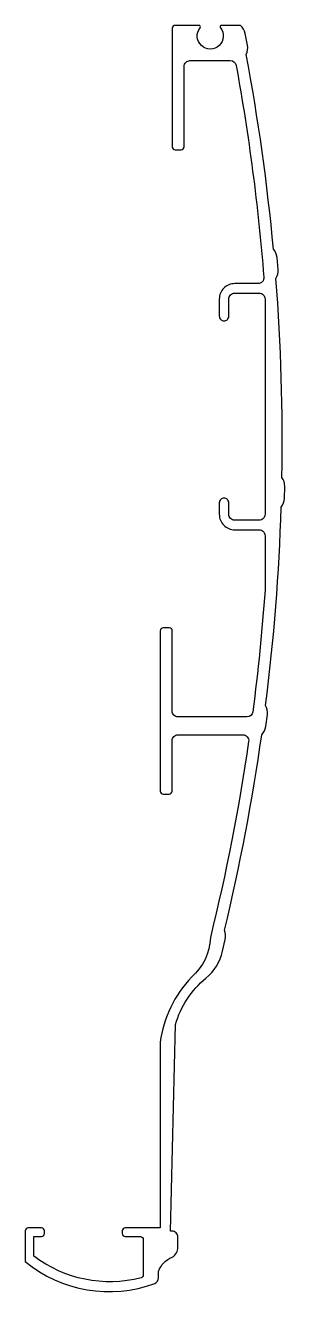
# Model space of a CAD drawing. Extents: x 1435 to 1478, y -229 to -15.
import ezdxf

# ---------------------------------------------------------------- set-up
doc = ezdxf.new("R2010")
doc.units = 0
doc.header["$LTSCALE"] = 15
doc.layers.get('0').update_dxf_attribs({"linetype": 'CONTINUOUS'})

msp = doc.modelspace()

# ---------------------------------------------------------------- linework, layer by layer
msp.add_lwpolyline([(1471.93, -20.4, 0.165322), (1472.14, -18.86), (1471.74, -16.87, 0.162235), (1470.96, -15.5), (1467.78, -15.5, 0.631738), (1467.59, -15.9, -2.102616), (1464.18, -15.9, 0.631738), (1463.98, -15.5), (1459.97, -15.5, 0.414214), (1459.47, -16), (1459.47, -35.94, 0.414214), (1459.97, -36.44), (1460.97, -36.44, 0.414214), (1461.47, -35.94), (1461.47, -22.44, -0.414214), (1462.47, -21.44), (1469.25, -21.44, -0.362319), (1470.24, -22.26, -0.025165), (1474.9, -57.91, -0.437763), (1473.9, -58.99), (1470, -58.99, 0.414214), (1467.4, -61.59), (1467.4, -64.45, 0.414214), (1468.2, -65.25), (1468.2, -65.25, 0.414214), (1469, -64.45), (1469, -61.59, -0.414214), (1470, -60.59), (1474.1, -60.59, -0.414214), (1475.1, -61.59), (1475.1, -97.83, -0.414214), (1474.1, -98.83), (1470, -98.83, -0.414214), (1469, -97.83), (1469, -95.91, 0.414214), (1468.2, -95.11, 0.414214), (1467.4, -95.91), (1467.4, -97.83, 0.414214), (1470, -100.43), (1474.1, -100.43, -0.414214), (1475.1, -101.43), (1475.1, -110.59, -0.014968), (1473.04, -131.07, -0.376517), (1472.05, -131.94), (1460.47, -131.94, -0.41427), (1459.47, -130.94), (1459.48, -117.44, 0.41427), (1458.98, -116.94), (1457.97, -116.94, 0.414214), (1457.47, -117.44), (1457.47, -144.44, 0.414214), (1457.97, -144.94), (1458.97, -144.94, 0.414214), (1459.47, -144.44), (1459.47, -135.94, -0.414214), (1460.47, -134.94), (1471.35, -134.94, -0.457241), (1472.34, -136.08, -0.02405), (1465.9, -169.11, -0.208576), (1462.72, -175.77, 0.15866), (1457.46, -186.72), (1457.46, -218), (1451.56, -218, 0.414214), (1451.06, -218.5), (1451.06, -218.94, 0.414214), (1451.56, -219.44), (1454.11, -219.44, -0.414214), (1454.61, -219.94), (1454.61, -225.91, -0.341907), (1454.23, -226.39, -0.230093), (1436.21, -222.75), (1436.21, -219.44), (1437.48, -219.44, 0.414214), (1437.98, -218.94), (1437.98, -218.5, 0.414214), (1437.48, -218), (1435.25, -218, 0.414214), (1434.75, -218.5), (1434.75, -223.65, 0.268803), (1456.53, -227.32, 0.31278), (1457.18, -226.39), (1457.18, -225.3, -0.2312), (1459.49, -222.93, 0.260401), (1460.44, -221.23), (1460.44, -219.54, 0.414214), (1459.44, -218.54), (1459.16, -218.54), (1460.02, -183.73, -0.150687), (1465.15, -175.95, 0.170546), (1467.93, -171.4), (1468.41, -169.43, 0.16091), (1468.28, -167.87, 0.023679), (1474.54, -134.95, 0.165322), (1475.22, -133.56), (1475.49, -131.55, 0.161104), (1475.2, -130.01, 0.02372), (1477.83, -96.61, 0.165322), (1478.36, -95.15), (1478.41, -93.12, 0.160698), (1477.95, -91.62, 0.023727), (1476.93, -58.12, 0.164349), (1477.3, -56.62), (1477.12, -54.6, 0.159659), (1476.51, -53.17, 0.023425)], format="xyb", close=True)

doc.saveas('drawing.dxf')
